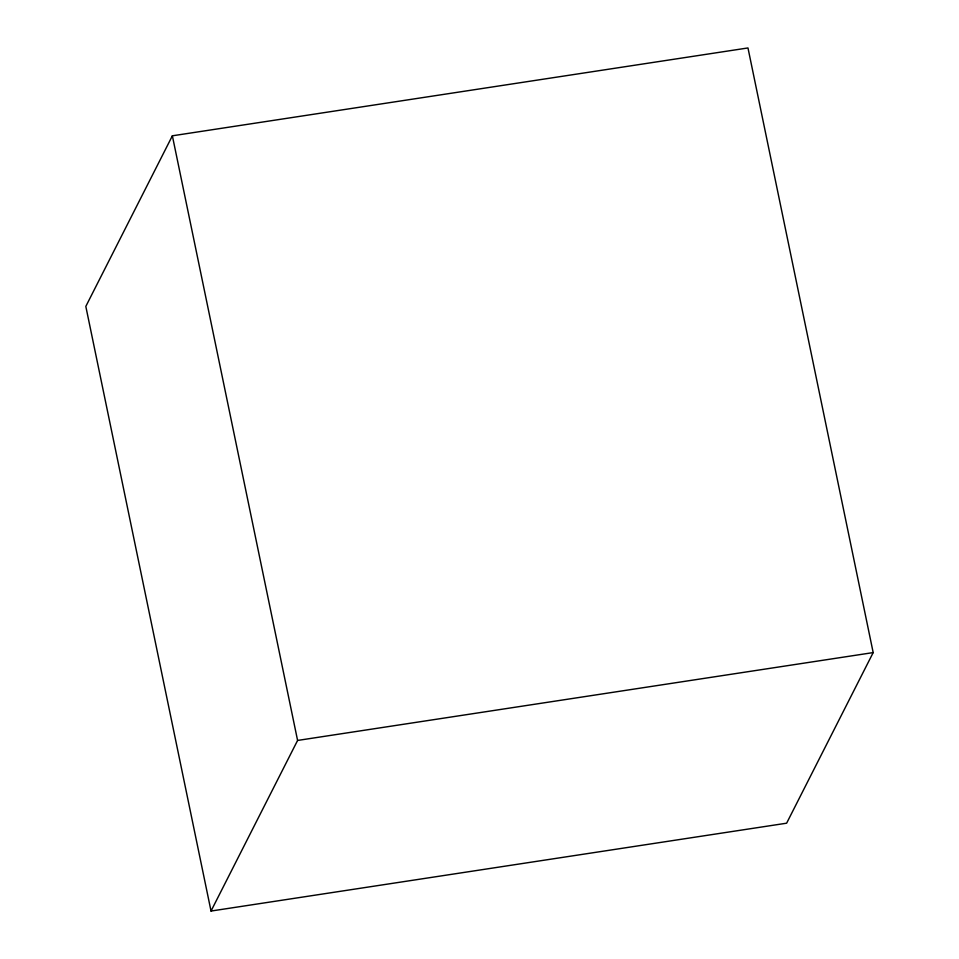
<?xml version="1.0" encoding="UTF-8"?>
<svg xmlns="http://www.w3.org/2000/svg" width="959" height="959" viewBox="0 0 959 959"><rect width="100%" height="100%" fill="white"/><g stroke="black" fill="none" stroke-linecap="round" stroke-linejoin="round"><path stroke-width="1.44" d="M172.368 135.806L85.819 306.412L211.028 911.05L786.632 823.194L873.181 652.588L747.972 47.95L172.368 135.806L297.59 740.444L211.028 911.05M297.59 740.444L873.181 652.588"/></g></svg>
